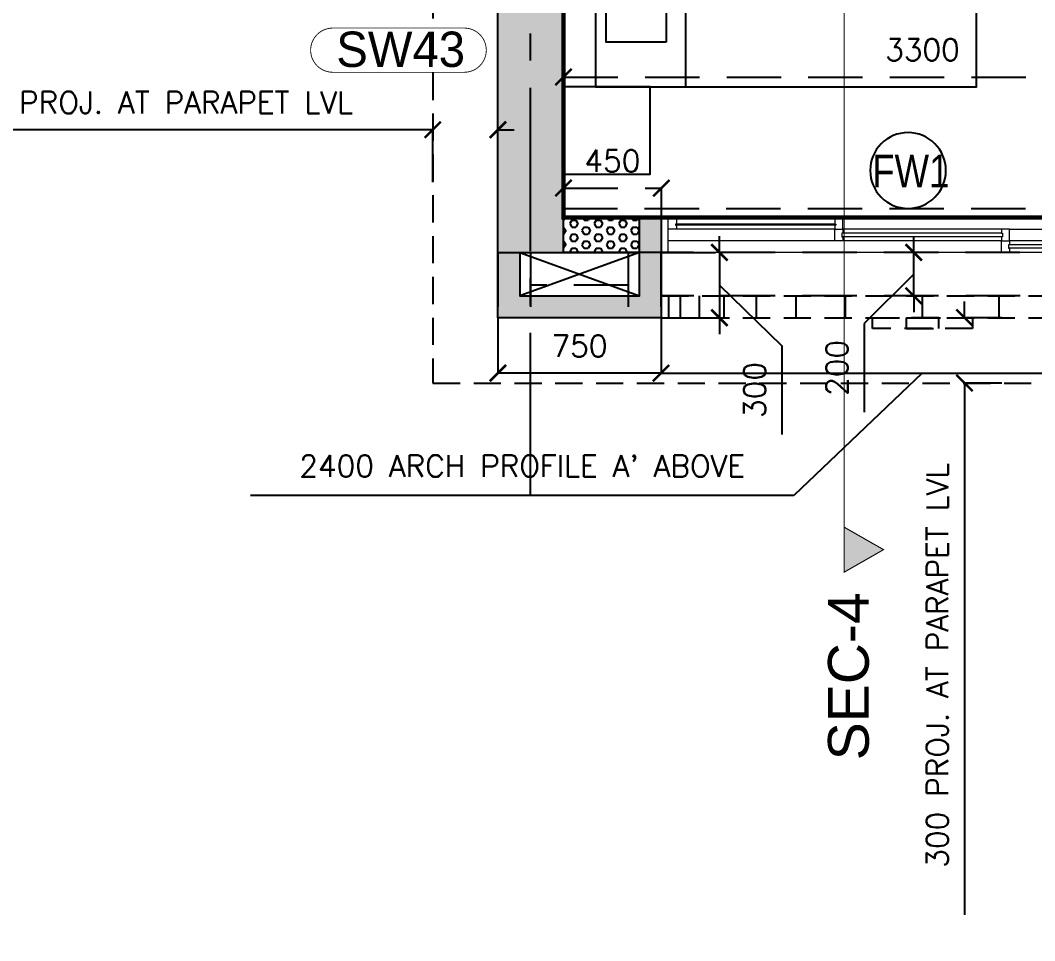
# Model space of a CAD drawing. Header units: millimetres. Extents: x 1135099 to 1230264, y -5736945 to -5695799.
# Drawn here: x 1220115 to 1224778, y -5722845 to -5718617 of the extents above; entities that cross this region are included whole.
import ezdxf
from ezdxf.enums import TextEntityAlignment as Align

# ---------------------------------------------------------------- set-up
doc = ezdxf.new("R2010")
doc.units = ezdxf.units.MM
doc.header["$LTSCALE"] = 1000
doc.header["$MEASUREMENT"] = 0
for name, pattern in [('$0$AUDIT_D_120904163729-0', [0]), ('$0$HIDDEN', [0.375, 0.25, -0.125]), ('$2$AUDIT_D_120904163729-0', [0]), ('$5$HIDDEN', [0.375, 0.25, -0.125]), ('AUDIT_D_120904163729-0', [0]), ('T8(T9 IS SIMILAR) - 1st FLOOR ELEVATION$0$AUDIT_D_120904163729-0', [0]), ('T8(T9 IS SIMILAR) - 1st FLOOR ELEVATION$0$HIDDEN', [0.375, 0.25, -0.125]), ('T8(T9 IS SIMILAR) - DIMENSION & TEXTING$0$HIDDEN', [0.375, 0.25, -0.125]), ('T8(T9 IS SIMILAR) - TYPICAL FLOOR ELEVATION$1$AUDIT_D_120904163729-0', [0]), ('T8(T9 IS SIMILAR) - TYPICAL FLOOR ELEVATION$1$HIDDEN', [0.375, 0.25, -0.125]), ('T8(T9 IS SIMILAR)$0$$0$HIDDEN', [0.375, 0.25, -0.125]), ('T8_PROFILE SECTIONS$0$HIDDEN', [0.375, 0.25, -0.125]), ('T8_PROFILE SECTIONS$0$PHANTOM2', [1.25, 0.625, -0.125, 0.125, -0.125, 0.125, -0.125]), ('T8_REFUGE COLUMNS$0$CENTER2', [1.125, 0.75, -0.125, 0.125, -0.125])]:
    doc.linetypes.add(name, pattern=pattern)
doc.layers.get('0').update_dxf_attribs({"linetype": 'AUDIT_D_120904163729-0'})
for name, color, linetype in [('$0$A-DIM', 1, '$0$AUDIT_D_120904163729-0'), ('$1$A-DIM', 1, '$2$AUDIT_D_120904163729-0'), ('3BHK-A$0$a-furniture', 8, 'Continuous'), ('3BHK-A$0$LEDGE WALL', 5, 'Continuous'), ('T8(T9 IS SIMILAR) - 1st FLOOR ELEVATION$0$A-WALL-FEATURES', 110, 'T8(T9 IS SIMILAR) - 1st FLOOR ELEVATION$0$AUDIT_D_120904163729-0'), ('T8(T9 IS SIMILAR) - DIMENSION & TEXTING$0$A-DIMENSIONS', 2, 'T8(T9 IS SIMILAR) - DIMENSION & TEXTING$0$HIDDEN'), ('T8(T9 IS SIMILAR) - DIMENSION & TEXTING$1$a-window-no', 125, 'Continuous'), ('T8(T9 IS SIMILAR) - TYPICAL FLOOR ELEVATION$1$A-DIM', 1, 'T8(T9 IS SIMILAR) - TYPICAL FLOOR ELEVATION$1$AUDIT_D_120904163729-0'), ('T8(T9 IS SIMILAR) - TYPICAL FLOOR ELEVATION$1$A-WALL HATCH', 252, 'T8(T9 IS SIMILAR) - TYPICAL FLOOR ELEVATION$1$AUDIT_D_120904163729-0'), ('T8(T9 IS SIMILAR) - TYPICAL FLOOR ELEVATION$1$A-WALL-FEATURES', 6, 'T8(T9 IS SIMILAR) - TYPICAL FLOOR ELEVATION$1$AUDIT_D_120904163729-0'), ('T8(T9 IS SIMILAR)$0$S-BEAM', 20, 'T8(T9 IS SIMILAR)$0$$0$HIDDEN'), ('T8_PROFILE SECTIONS$0$A-PROFILE SECTIONS', 81, 'T8_PROFILE SECTIONS$0$PHANTOM2'), ('T8_REFUGE COLUMNS$0$A-CENTERLINE', 193, 'T8_REFUGE COLUMNS$0$CENTER2'), ('T8_REFUGE COLUMNS$1$A-RCC COLS', 3, 'Continuous'), ('T8_TYPICAL COLUMNS$0$A-RCC COLS', 3, 'Continuous')]:
    doc.layers.add(name, color=color, linetype=linetype)
for name, color, linetype, lineweight in [('3BHK-A$0$A-WALL- 160', 6, 'Continuous', 30), ('3BHK-A$0$Window', 4, 'Continuous', 20), ('T8(T9 IS SIMILAR)$0$D&W', 8, 'Continuous', 25), ('T8_REFUGE COLUMNS$0$A-COLUMN NO size reduce', 81, 'Continuous', 25)]:
    doc.layers.add(name, color=color, linetype=linetype, lineweight=lineweight)
doc.layers.add('A-RERA CARPET AREA', color=30, linetype='Continuous', plot=False)
doc.layers.add('T8_REFUGE COLUMNS$1$COL-HATCH', color=7, linetype='Continuous', lineweight=25, true_color=0xa3a3a3)
doc.styles.add('$4$Romans 1', font='romans.shx', dxfattribs={"height": 100})
doc.styles.add('$6$Romans 1', font='romans.shx', dxfattribs={"height": 100})
doc.styles.add('T8(T9 IS SIMILAR) - DIMENSION & TEXTING$0$Romans 1', font='romans.shx', dxfattribs={"height": 100})
doc.styles.add('T8(T9 IS SIMILAR) - DIMENSION & TEXTING$1$LODHA STANDERD', font='sanss___.ttf')
doc.styles.add('T8(T9 IS SIMILAR) - TYPICAL FLOOR ELEVATION$1$Romans 1', font='romans.shx', dxfattribs={"height": 100})
doc.styles.add('T8_PROFILE SECTIONS$0$arial', font='sanss___.ttf')
doc.styles.add('T8_REFUGE COLUMNS$0$STANDARD', font='GOTHIC.TTF')
doc.dimstyles.new('$1$ALPINE S', dxfattribs={"dimscale": 0, "dimtxt": 100, "dimasz": 75, "dimexe": 0, "dimexo": 0, "dimgap": 75, "dimtad": 1, "dimdec": 0, "dimzin": 0, "dimdsep": 46, "dimtxsty": '$4$Romans 1', "dimblk": '$4$_ArchTick', "dimcen": 0.09, "dimclrd": 256, "dimclre": 256, "dimclrt": 7, "dimadec": 0, "dimazin": 0, "dimtfac": 1, "dimtdec": 0, "dimtofl": 0, "dimtmove": 1, "dimatfit": 0, "dimldrblk": '$1$_Open90', "dimfxl": 1, "dimtolj": 1, "dimtzin": 0, "dimarcsym": 0})
doc.dimstyles.new('$2$ALPINE S', dxfattribs={"dimscale": 0, "dimtxt": 100, "dimasz": 75, "dimexe": 0, "dimexo": 0, "dimgap": 75, "dimtad": 1, "dimdec": 0, "dimzin": 0, "dimdsep": 46, "dimtxsty": '$6$Romans 1', "dimblk": '$6$_ArchTick', "dimcen": 0.09, "dimclrd": 256, "dimclre": 256, "dimclrt": 7, "dimadec": 0, "dimazin": 0, "dimtfac": 1, "dimtdec": 0, "dimtofl": 0, "dimtmove": 1, "dimatfit": 0, "dimldrblk": '$2$_Open90', "dimfxl": 1, "dimtolj": 1, "dimtzin": 0, "dimarcsym": 0})
doc.dimstyles.new('T8(T9 IS SIMILAR) - DIMENSION & TEXTING$0$ALPINE S', dxfattribs={"dimscale": 0, "dimtxt": 100, "dimasz": 75, "dimexe": 0, "dimexo": 0, "dimgap": 75, "dimtad": 1, "dimdec": 0, "dimzin": 0, "dimdsep": 46, "dimtxsty": 'T8(T9 IS SIMILAR) - DIMENSION & TEXTING$0$Romans 1', "dimblk": 'T8(T9 IS SIMILAR) - DIMENSION & TEXTING$0$_ArchTick', "dimcen": 0.09, "dimclrd": 256, "dimclre": 256, "dimclrt": 7, "dimadec": 0, "dimazin": 0, "dimtfac": 1, "dimtdec": 0, "dimtofl": 0, "dimtmove": 1, "dimatfit": 0, "dimldrblk": 'T8(T9 IS SIMILAR) - DIMENSION & TEXTING$0$_Open90', "dimfxl": 1, "dimtolj": 1, "dimtzin": 0, "dimarcsym": 0})
doc.dimstyles.new('T8(T9 IS SIMILAR) - TYPICAL FLOOR ELEVATION$1$ALPINE S', dxfattribs={"dimscale": 0, "dimtxt": 100, "dimasz": 75, "dimexe": 0, "dimexo": 0, "dimgap": 75, "dimtad": 1, "dimdec": 0, "dimzin": 0, "dimdsep": 46, "dimtxsty": 'T8(T9 IS SIMILAR) - TYPICAL FLOOR ELEVATION$1$Romans 1', "dimblk": 'T8(T9 IS SIMILAR) - TYPICAL FLOOR ELEVATION$1$_ArchTick', "dimcen": 0.09, "dimclrd": 256, "dimclre": 256, "dimclrt": 7, "dimadec": 0, "dimazin": 0, "dimtfac": 1, "dimtdec": 0, "dimtofl": 0, "dimtmove": 1, "dimatfit": 0, "dimldrblk": 'T8(T9 IS SIMILAR) - TYPICAL FLOOR ELEVATION$1$_Open90', "dimfxl": 1, "dimtolj": 1, "dimtzin": 0, "dimarcsym": 0})

# ---------------------------------------------------------------- blocks, each defined once
blk = doc.blocks.new('T8(T9 IS SIMILAR) - DIMENSION & TEXTING$1$WINDOW TAG')
at = {"layer": 'T8(T9 IS SIMILAR) - DIMENSION & TEXTING$1$a-window-no'}
blk.add_circle((0, 0), 174.1, dxfattribs=at)
at = {"layer": 'T8(T9 IS SIMILAR) - DIMENSION & TEXTING$1$a-window-no', "style": 'T8(T9 IS SIMILAR) - DIMENSION & TEXTING$1$LODHA STANDERD'}
blk.add_attdef('WINDOW', text='', height=150, dxfattribs=at).set_placement((11.3, 2.8), align=Align.MIDDLE_CENTER)
blk = doc.blocks.new('T8(T9 IS SIMILAR) - DIMENSION & TEXTING$0$_ArchTick')
at = {"color": 0, "linetype": 'ByBlock', "const_width": 0.15}
blk.add_lwpolyline([(-0.5, -0.5), (0.5, 0.5)], dxfattribs=at)
blk = doc.blocks.new('*D455')
at = {"layer": 'T8(T9 IS SIMILAR) - DIMENSION & TEXTING$0$A-DIMENSIONS', "linetype": 'T8(T9 IS SIMILAR) - DIMENSION & TEXTING$0$HIDDEN', "lineweight": -2, "transparency": 16777216}
for p, q in [((1222611.8, -5719227.5), (1222611.8, -5718877.9)), ((1225911.9, -5719227.5), (1225911.9, -5718877.9))]:
    blk.add_line(p, q, dxfattribs=at)
at = {"layer": 'T8(T9 IS SIMILAR) - DIMENSION & TEXTING$0$A-DIMENSIONS', "lineweight": -2, "transparency": 16777216}
blk.add_line((1222611.8, -5718877.9), (1225911.9, -5718877.9), dxfattribs=at)
at = {"layer": 'T8(T9 IS SIMILAR) - DIMENSION & TEXTING$0$A-DIMENSIONS', "linetype": 'ByBlock', "lineweight": -2, "transparency": 16777216, "xscale": 75, "yscale": 75, "zscale": 75, "rotation": 180}
blk.add_blockref('T8(T9 IS SIMILAR) - DIMENSION & TEXTING$0$_ArchTick', (1222611.8, -5718877.9), dxfattribs=at)
at = {"layer": 'T8(T9 IS SIMILAR) - DIMENSION & TEXTING$0$A-DIMENSIONS', "linetype": 'ByBlock', "lineweight": -2, "transparency": 16777216, "xscale": 75, "yscale": 75, "zscale": 75}
blk.add_blockref('T8(T9 IS SIMILAR) - DIMENSION & TEXTING$0$_ArchTick', (1225911.9, -5718877.9), dxfattribs=at)
at = {"layer": 'T8(T9 IS SIMILAR) - DIMENSION & TEXTING$0$A-DIMENSIONS', "color": 7, "linetype": 'ByBlock', "transparency": 16777216, "insert": (1224261.8, -5718752.9), "char_height": 100, "attachment_point": 5, "style": 'T8(T9 IS SIMILAR) - DIMENSION & TEXTING$0$Romans 1'}
blk.add_mtext('\\A1;3300', dxfattribs=at)
blk = doc.blocks.new('T8(T9 IS SIMILAR) - DIMENSION & TEXTING$0$_Open90')
at = {"color": 0, "linetype": 'ByBlock', "lineweight": -2}
for p, q in [((0, 0), (-1, 0)), ((-0.5, 0.5), (0, 0)), ((0, 0), (-0.5, -0.5))]:
    blk.add_line(p, q, dxfattribs=at)
blk = doc.blocks.new('*D459')
at = {"layer": 'T8(T9 IS SIMILAR) - DIMENSION & TEXTING$0$A-DIMENSIONS', "linetype": 'T8(T9 IS SIMILAR) - DIMENSION & TEXTING$0$HIDDEN', "lineweight": -2, "transparency": 16777216}
for p, q in [((1222611.8, -5719523.5), (1222611.8, -5719388)), ((1223061.8, -5719523.5), (1223061.8, -5719388))]:
    blk.add_line(p, q, dxfattribs=at)
at = {"layer": 'T8(T9 IS SIMILAR) - DIMENSION & TEXTING$0$A-DIMENSIONS', "lineweight": -2, "transparency": 16777216}
blk.add_line((1222611.8, -5719388), (1223061.8, -5719388), dxfattribs=at)
at = {"layer": 'T8(T9 IS SIMILAR) - DIMENSION & TEXTING$0$A-DIMENSIONS', "linetype": 'ByBlock', "lineweight": -2, "transparency": 16777216, "xscale": 75, "yscale": 75, "zscale": 75, "rotation": 180}
blk.add_blockref('T8(T9 IS SIMILAR) - DIMENSION & TEXTING$0$_ArchTick', (1222611.8, -5719388), dxfattribs=at)
at = {"layer": 'T8(T9 IS SIMILAR) - DIMENSION & TEXTING$0$A-DIMENSIONS', "linetype": 'ByBlock', "lineweight": -2, "transparency": 16777216, "xscale": 75, "yscale": 75, "zscale": 75}
blk.add_blockref('T8(T9 IS SIMILAR) - DIMENSION & TEXTING$0$_ArchTick', (1223061.8, -5719388), dxfattribs=at)
at = {"layer": 'T8(T9 IS SIMILAR) - DIMENSION & TEXTING$0$A-DIMENSIONS', "color": 7, "linetype": 'ByBlock', "transparency": 16777216, "insert": (1222836.8, -5719263), "char_height": 100, "attachment_point": 5, "style": 'T8(T9 IS SIMILAR) - DIMENSION & TEXTING$0$Romans 1'}
blk.add_mtext('\\A1;450', dxfattribs=at)
blk = doc.blocks.new('T8(T9 IS SIMILAR) - 1st FLOOR ELEVATION')
at = {"layer": 'T8(T9 IS SIMILAR) - 1st FLOOR ELEVATION$0$A-WALL-FEATURES', "color": 4, "linetype": 'T8(T9 IS SIMILAR) - 1st FLOOR ELEVATION$0$HIDDEN', "ltscale": 0.5}
for p, q in [((1223061.8, -5719883.5, 0), (1225461.8, -5719883.5, 0)), ((1223061.8, -5719983.5, 0), (1223061.8, -5719883.5, 0)), ((1223096.7, -5719983.5, 0), (1223096.7, -5719883.5, 0)), ((1223149.1, -5719983.5, 0), (1223149.1, -5719883.5, 0)), ((1223236.4, -5719983.5, 0), (1223236.4, -5719883.5, 0)), ((1223349.9, -5719983.5, 0), (1223349.9, -5719883.5, 0)), ((1223498.3, -5719983.5, 0), (1223498.3, -5719883.5, 0)), ((1223681.7, -5719983.5, 0), (1223681.7, -5719883.5, 0)), ((1223908.7, -5719983.5, 0), (1223908.7, -5719883.5, 0)), ((1224261.8, -5719983.5, 0), (1224261.8, -5719883.5, 0)), ((1224614.9, -5719983.5, 0), (1224614.9, -5719883.5, 0)), ((1223061.8, -5719983.5, 0), (1225461.8, -5719983.5, 0))]:
    blk.add_line(p, q, dxfattribs=at)
at = {"layer": 'T8(T9 IS SIMILAR) - 1st FLOOR ELEVATION$0$A-WALL-FEATURES', "color": 4, "linetype": 'T8(T9 IS SIMILAR) - 1st FLOOR ELEVATION$0$HIDDEN', "ltscale": 0.5, "elevation": 0}
blk.add_lwpolyline([(1222011.8, -5717733.5), (1222011.8, -5720283.5), (1226511.8, -5720283.5), (1226511.8, -5719683.5)], dxfattribs=at)
for points in [[(1224031.8, -5719983.5), (1224491.8, -5719983.5), (1224491.8, -5720033.5), (1224031.8, -5720033.5)], [(1224186.8, -5720033.5), (1224336.8, -5720033.5), (1224336.8, -5719983.5), (1224186.8, -5719983.5)]]:
    blk.add_lwpolyline(points, close=True, dxfattribs=at)
blk = doc.blocks.new('T8_REFUGE COLUMNS')
at = {"layer": 'T8_REFUGE COLUMNS$1$COL-HATCH', "linetype": 'ByBlock'}
h = blk.add_hatch(color=256, dxfattribs=at)
h.dxf.hatch_style = 1
h.paths.add_polyline_path([(1222612.1, -5719684.9), (1222312.1, -5719684.9), (1222312.1, -5715449.9), (1222612.1, -5715449.9)])
at = {"layer": 'T8_REFUGE COLUMNS$0$A-CENTERLINE'}
blk.add_line((1222462.1, -5720802.9), (1222462.1, -5702690.8), dxfattribs=at)
at = {"layer": 'T8_REFUGE COLUMNS$0$A-COLUMN NO size reduce', "linetype": 'ByBlock', "const_width": 3.9}
blk.add_lwpolyline([(1221552.7, -5718856.4, -1), (1221552.7, -5718653.2), (1222156.8, -5718653.2, -1), (1222156.8, -5718856.4)], format="xyb", close=True, dxfattribs=at)
at = {"layer": 'T8_REFUGE COLUMNS$1$A-RCC COLS', "linetype": 'ByBlock'}
blk.add_lwpolyline([(1222612.1, -5719684.9), (1222312.1, -5719684.9), (1222312.1, -5715449.9), (1222612.1, -5715449.9)], close=True, dxfattribs=at)
at = {"layer": 'T8_REFUGE COLUMNS$0$A-COLUMN NO size reduce', "linetype": 'ByBlock', "insert": (1221569, -5718669.5), "char_height": 162.5, "attachment_point": 1, "style": 'T8_REFUGE COLUMNS$0$STANDARD'}
blk.add_mtext_dynamic_manual_height_columns('SW43', width=444.685, gutter_width=500, heights=[0], dxfattribs=at)
blk = doc.blocks.new('T8_TYPICAL COLUMNS')
at = {"layer": 'T8_TYPICAL COLUMNS$0$A-RCC COLS', "linetype": 'ByBlock'}
blk.add_blockref('T8_REFUGE COLUMNS', (0, 0), dxfattribs=at)
blk = doc.blocks.new('3BHK-A$0$2400')
at = {"layer": '3BHK-A$0$Window', "color": 1, "lineweight": 13}
for p, q in [((1151176.5, -5692111.9), (1148842.5, -5692111.9)), ((1149607.5, -5692111.9), (1148880, -5692111.9)), ((1149607.5, -5692165.3), (1148880, -5692165.3)), ((1150373.7, -5692165.3), (1149645, -5692165.3)), ((1150411.2, -5692165.3), (1151176.5, -5692165.3)), ((1149607.5, -5692218.6), (1148842.5, -5692218.6)), ((1150373.7, -5692218.6), (1149645, -5692218.6)), ((1151139, -5692218.6), (1150411.2, -5692218.6)), ((1150373.7, -5692271.9), (1148842.5, -5692271.9)), ((1151139, -5692271.9), (1150411.2, -5692271.9))]:
    blk.add_line(p, q, dxfattribs=at)
at = {"layer": '3BHK-A$0$Window', "color": 5, "lineweight": 13}
for p, q in [((1149607.5, -5692142.2), (1148880, -5692142.2)), ((1149607.5, -5692146.7), (1148880, -5692146.7)), ((1150373.7, -5692183.8), (1149645, -5692183.8)), ((1150373.7, -5692200), (1149645, -5692200)), ((1151139, -5692237.2), (1150411.2, -5692237.2)), ((1151139, -5692253.3), (1150411.2, -5692253.3))]:
    blk.add_line(p, q, dxfattribs=at)
at = {"layer": '3BHK-A$0$Window', "color": 4, "lineweight": 13}
for points in [[(1148842.5, -5692111.9), (1148809.5, -5692111.9), (1148809.5, -5692271.9), (1148842.5, -5692271.9)], [(1148880, -5692146.7), (1148880, -5692165.3), (1148842.5, -5692165.3), (1148842.5, -5692111.9), (1148880, -5692111.9), (1148880, -5692142.2), (1148875.5, -5692142.2), (1148875.5, -5692146.7)], [(1149607.5, -5692146.7), (1149607.5, -5692165.3), (1149645, -5692165.3), (1149645, -5692111.9), (1149607.5, -5692111.9), (1149607.5, -5692142.2), (1149612, -5692142.2), (1149612, -5692146.7)], [(1151209.5, -5692111.9), (1151176.5, -5692111.9), (1151176.5, -5692271.9), (1151209.5, -5692271.9)], [(1149645, -5692200), (1149645, -5692218.6), (1149607.5, -5692218.6), (1149607.5, -5692165.3), (1149645, -5692165.3), (1149645, -5692183.8), (1149640.5, -5692183.8), (1149640.5, -5692200)], [(1150373.7, -5692200), (1150373.7, -5692218.6), (1150411.2, -5692218.6), (1150411.2, -5692165.3), (1150373.7, -5692165.3), (1150373.7, -5692183.8), (1150378.2, -5692183.8), (1150378.2, -5692200)], [(1150411.2, -5692253.3), (1150411.2, -5692271.9), (1150373.7, -5692271.9), (1150373.7, -5692218.6), (1150411.2, -5692218.6), (1150411.2, -5692237.2), (1150406.7, -5692237.2), (1150406.7, -5692253.3)], [(1151139, -5692253.3), (1151139, -5692271.9), (1151176.5, -5692271.9), (1151176.5, -5692218.6), (1151139, -5692218.6), (1151139, -5692237.2), (1151143.5, -5692237.2), (1151143.5, -5692253.3)]]:
    blk.add_lwpolyline(points, close=True, dxfattribs=at)
blk = doc.blocks.new('3BHK-A$0$A$C14560F67')
at = {"layer": '3BHK-A$0$a-furniture'}
blk.add_line((0.5652, -0.3989, 0), (0.5652, -1.831, 0), dxfattribs=at)
blk.add_line((0.5652, -0.3989, 0), (0.5652, -1.831, 0), dxfattribs=at)
at = {"layer": '3BHK-A$0$a-furniture', "extrusion": (-5.35108e-08, -9.26804e-08, 1)}
for points in [[(0.4, -0.3989), (0, -0.3989), (0, 0.0011), (0.4, 0.0011)], [(0.4, -0.3989), (0, -0.3989), (0, 0.0011), (0.4, 0.0011)], [(0.15, -0.3989), (0, -0.3989), (0, -2.1989), (0.15, -2.1989)], [(1.9, -2.1989), (0.15, -2.1989), (0.15, -0.3989), (1.9, -0.3989)], [(1.9, -2.1989), (0.15, -2.1989), (0.15, -0.3989), (1.9, -0.3989)], [(0.4738, -0.604), (0.1988, -0.604), (0.1988, -1.129), (0.4738, -1.129)], [(0.4738, -0.604), (0.1988, -0.604), (0.1988, -1.129), (0.4738, -1.129)], [(0.4738, -1.9938), (0.1988, -1.9938), (0.1988, -1.4688), (0.4738, -1.4688)], [(0.4738, -1.9938), (0.1988, -1.9938), (0.1988, -1.4688), (0.4738, -1.4688)], [(0.5652, -1.831), (0.9332, -2.1989), (0.9332, -1.831)], [(0.5652, -1.831), (0.9332, -2.1989), (0.9332, -1.831)]]:
    blk.add_lwpolyline(points, close=True, dxfattribs=at)
at = {"layer": '3BHK-A$0$a-furniture', "extrusion": (-5.35108e-08, 9.26804e-08, 1), "elevation": 0}
blk.add_lwpolyline([(0.4, -2.1989), (0, -2.1989), (0, -2.5989), (0.4, -2.5989)], close=True, dxfattribs=at)
blk = doc.blocks.new('3BHK-A')
at = {"layer": '3BHK-A$0$LEDGE WALL'}
h = blk.add_hatch(dxfattribs=at)
h.set_pattern_fill('HEX', color=8, scale=150, angle=180)
h.paths.add_polyline_path([(1189582.8, -5719684.7), (1189932.7, -5719684.7), (1189932.7, -5719524.7), (1189582.8, -5719524.7)])
at = {"layer": '3BHK-A$0$A-WALL- 160', "linetype": 'ByBlock'}
for p, q in [((1189582.8, -5719523.5, -0.5), (1189932.7, -5719523.5, 0)), ((1189582.8, -5719683.5, -0.5), (1189932.7, -5719683.5, 0))]:
    blk.add_line(p, q, dxfattribs=at)
at = {"layer": '3BHK-A$0$a-furniture', "color": 1, "linetype": 'Continuous', "extrusion": (0, 0, -1), "xscale": -1000, "yscale": 1000, "zscale": -1000, "rotation": 180.0014935398141}
blk.add_blockref('3BHK-A$0$A$C14560F67', (-1189933.6, -5719322.5, -0.7), dxfattribs=at)
at = {"layer": '3BHK-A$0$A-WALL- 160', "linetype": 'ByBlock', "xscale": -1}
blk.add_blockref('3BHK-A$0$2400', (2338292.2, -27411.6, 0), dxfattribs=at)
blk = doc.blocks.new('T8(T9 IS SIMILAR) - TYPICAL FLOOR ELEVATION$1$_ArchTick')
at = {"color": 0, "linetype": 'ByBlock', "const_width": 0.15}
blk.add_lwpolyline([(-0.5, -0.5), (0.5, 0.5)], dxfattribs=at)
blk = doc.blocks.new('*D786')
at = {"layer": 'T8(T9 IS SIMILAR) - TYPICAL FLOOR ELEVATION$1$A-DIM', "lineweight": -2, "transparency": 16777216}
for p, q in [((1224222.8, -5719683.5), (1224222.8, -5719608.5)), ((1224222.8, -5719883.5), (1224222.8, -5719683.5)), ((1224222.8, -5719783.5), (1223995, -5720010.5)), ((1224222.8, -5719883.5), (1224222.8, -5719958.5)), ((1223995, -5720010.5), (1223995, -5720417.6))]:
    blk.add_line(p, q, dxfattribs=at)
at = {"layer": 'T8(T9 IS SIMILAR) - TYPICAL FLOOR ELEVATION$1$A-DIM', "linetype": 'T8(T9 IS SIMILAR) - TYPICAL FLOOR ELEVATION$1$HIDDEN', "lineweight": -2, "transparency": 16777216}
for p, q in [((1224261.8, -5719683.5), (1224222.8, -5719683.5)), ((1224261.8, -5719883.5), (1224222.8, -5719883.5))]:
    blk.add_line(p, q, dxfattribs=at)
at = {"layer": 'T8(T9 IS SIMILAR) - TYPICAL FLOOR ELEVATION$1$A-DIM', "linetype": 'ByBlock', "lineweight": -2, "transparency": 16777216, "xscale": 75, "yscale": 75, "zscale": 75}
for p, rotation in [((1224222.8, -5719683.5), 270), ((1224222.8, -5719883.5), 90)]:
    blk.add_blockref('T8(T9 IS SIMILAR) - TYPICAL FLOOR ELEVATION$1$_ArchTick', p, dxfattribs=dict(at, rotation=rotation))
at = {"layer": 'T8(T9 IS SIMILAR) - TYPICAL FLOOR ELEVATION$1$A-DIM', "color": 7, "linetype": 'ByBlock', "transparency": 16777216, "insert": (1223870, -5720214.1), "char_height": 100, "attachment_point": 5, "rotation": 90, "style": 'T8(T9 IS SIMILAR) - TYPICAL FLOOR ELEVATION$1$Romans 1'}
blk.add_mtext('\\A1;200', dxfattribs=at)
blk = doc.blocks.new('T8(T9 IS SIMILAR) - TYPICAL FLOOR ELEVATION$1$_Open90')
at = {"color": 0, "linetype": 'ByBlock', "lineweight": -2}
for p, q in [((0, 0), (-1, 0)), ((-0.5, 0.5), (0, 0)), ((0, 0), (-0.5, -0.5))]:
    blk.add_line(p, q, dxfattribs=at)
blk = doc.blocks.new('*D787')
at = {"layer": 'T8(T9 IS SIMILAR) - TYPICAL FLOOR ELEVATION$1$A-DIM', "linetype": 'T8(T9 IS SIMILAR) - TYPICAL FLOOR ELEVATION$1$HIDDEN', "lineweight": -2, "transparency": 16777216}
for p, q in [((1222311.8, -5719983.5), (1222311.8, -5720238.2)), ((1223061.8, -5719983.5), (1223061.8, -5720238.2))]:
    blk.add_line(p, q, dxfattribs=at)
at = {"layer": 'T8(T9 IS SIMILAR) - TYPICAL FLOOR ELEVATION$1$A-DIM', "lineweight": -2, "transparency": 16777216}
blk.add_line((1223061.8, -5720238.2), (1222311.8, -5720238.2), dxfattribs=at)
at = {"layer": 'T8(T9 IS SIMILAR) - TYPICAL FLOOR ELEVATION$1$A-DIM', "linetype": 'ByBlock', "lineweight": -2, "transparency": 16777216, "xscale": 75, "yscale": 75, "zscale": 75, "rotation": 180}
blk.add_blockref('T8(T9 IS SIMILAR) - TYPICAL FLOOR ELEVATION$1$_ArchTick', (1222311.8, -5720238.2), dxfattribs=at)
at = {"layer": 'T8(T9 IS SIMILAR) - TYPICAL FLOOR ELEVATION$1$A-DIM', "linetype": 'ByBlock', "lineweight": -2, "transparency": 16777216, "xscale": 75, "yscale": 75, "zscale": 75}
blk.add_blockref('T8(T9 IS SIMILAR) - TYPICAL FLOOR ELEVATION$1$_ArchTick', (1223061.8, -5720238.2), dxfattribs=at)
at = {"layer": 'T8(T9 IS SIMILAR) - TYPICAL FLOOR ELEVATION$1$A-DIM', "color": 7, "linetype": 'ByBlock', "transparency": 16777216, "insert": (1222686.8, -5720113.2), "char_height": 100, "attachment_point": 5, "style": 'T8(T9 IS SIMILAR) - TYPICAL FLOOR ELEVATION$1$Romans 1'}
blk.add_mtext('\\A1;750', dxfattribs=at)
blk = doc.blocks.new('*D788')
at = {"layer": 'T8(T9 IS SIMILAR) - TYPICAL FLOOR ELEVATION$1$A-DIM', "lineweight": -2, "transparency": 16777216}
for p, q in [((1223329.5, -5719683.5), (1223329.5, -5719608.5)), ((1223329.5, -5719683.5), (1223329.5, -5719983.5)), ((1223329.5, -5719833.5), (1223617, -5720112.1)), ((1223329.5, -5719983.5), (1223329.5, -5720058.5)), ((1223617, -5720112.1), (1223617, -5720519.3))]:
    blk.add_line(p, q, dxfattribs=at)
at = {"layer": 'T8(T9 IS SIMILAR) - TYPICAL FLOOR ELEVATION$1$A-DIM', "linetype": 'T8(T9 IS SIMILAR) - TYPICAL FLOOR ELEVATION$1$HIDDEN', "lineweight": -2, "transparency": 16777216}
for p, q in [((1223061.8, -5719683.5), (1223329.5, -5719683.5)), ((1223061.8, -5719983.5), (1223329.5, -5719983.5))]:
    blk.add_line(p, q, dxfattribs=at)
at = {"layer": 'T8(T9 IS SIMILAR) - TYPICAL FLOOR ELEVATION$1$A-DIM', "linetype": 'ByBlock', "lineweight": -2, "transparency": 16777216, "xscale": 75, "yscale": 75, "zscale": 75}
for p, rotation in [((1223329.5, -5719683.5), 270), ((1223329.5, -5719983.5), 90)]:
    blk.add_blockref('T8(T9 IS SIMILAR) - TYPICAL FLOOR ELEVATION$1$_ArchTick', p, dxfattribs=dict(at, rotation=rotation))
at = {"layer": 'T8(T9 IS SIMILAR) - TYPICAL FLOOR ELEVATION$1$A-DIM', "color": 7, "linetype": 'ByBlock', "transparency": 16777216, "insert": (1223492, -5720315.7), "char_height": 100, "attachment_point": 5, "rotation": 90, "style": 'T8(T9 IS SIMILAR) - TYPICAL FLOOR ELEVATION$1$Romans 1'}
blk.add_mtext('\\A1;300', dxfattribs=at)
blk = doc.blocks.new('T8_PROFILE SECTIONS$0$MH')
at = {"layer": 'T8_PROFILE SECTIONS$0$A-PROFILE SECTIONS', "linetype": 'T8_PROFILE SECTIONS$0$HIDDEN', "ltscale": 2}
h = blk.add_hatch(color=256, dxfattribs=at)
h.dxf.hatch_style = 1
h.paths.add_polyline_path([(1140339.1, -5697424.8), (1140519.9, -5697528.1), (1140339.1, -5697631.3)])
at = {"layer": 'T8_PROFILE SECTIONS$0$A-PROFILE SECTIONS', "linetype": 'T8_PROFILE SECTIONS$0$HIDDEN', "ltscale": 2, "const_width": 5}
blk.add_lwpolyline([(1140339.1, -5697424.8), (1140339.1, -5697424.8), (1140519.9, -5697528.1), (1140339.1, -5697631.3)], close=True, dxfattribs=at)
blk.add_lwpolyline([(1140339.1, -5697424.8), (1140339.1, -5700565.7)], dxfattribs=at)
blk = doc.blocks.new('PROFILE SECTION LINE T9')
at = {"layer": 'T8_PROFILE SECTIONS$0$A-PROFILE SECTIONS', "linetype": 'ByBlock', "xscale": -1, "rotation": 180}
blk.add_blockref('T8_PROFILE SECTIONS$0$MH', (-1102153.9, -5706961.2, 0), dxfattribs=at)
at = {"layer": 'T8_PROFILE SECTIONS$0$A-PROFILE SECTIONS', "linetype": 'ByBlock', "insert": (38110.7, -9629.2, 0), "char_height": 187.5, "attachment_point": 3, "rotation": 90, "style": 'T8_PROFILE SECTIONS$0$arial'}
blk.add_mtext_dynamic_manual_height_columns('SEC-4', width=301.334, gutter_width=500, heights=[0], dxfattribs=at)
blk = doc.blocks.new('$6$_ArchTick')
at = {"color": 0, "linetype": 'ByBlock', "const_width": 0.15}
blk.add_lwpolyline([(-0.5, -0.5), (0.5, 0.5)], dxfattribs=at)
blk = doc.blocks.new('*D126')
at = {"layer": '$1$A-DIM', "lineweight": -2, "transparency": 16777216}
for p, q in [((39624.7, -1183.7), (39624.7, -1108.7)), ((39624.7, -1483.7), (39624.7, -3926.5))]:
    blk.add_line(p, q, dxfattribs=at)
at = {"layer": '$1$A-DIM', "linetype": '$5$HIDDEN', "lineweight": -2, "transparency": 16777216}
for p, q in [((39795.9, -1183.7), (39624.7, -1183.7)), ((39795.9, -1483.7), (39624.7, -1483.7))]:
    blk.add_line(p, q, dxfattribs=at)
at = {"layer": '$1$A-DIM', "linetype": 'ByBlock', "lineweight": -2, "transparency": 16777216, "xscale": 75, "yscale": 75, "zscale": 75}
for p, rotation in [((39624.7, -1183.7), 270), ((39624.7, -1483.7), 90)]:
    blk.add_blockref('$6$_ArchTick', p, dxfattribs=dict(at, rotation=rotation))
at = {"layer": '$1$A-DIM', "color": 7, "linetype": 'ByBlock', "transparency": 16777216, "insert": (39499.7, -2780.1), "char_height": 100, "attachment_point": 5, "rotation": 90, "style": '$6$Romans 1'}
blk.add_mtext('\\A1;300 PROJ. AT PARAPET LVL', dxfattribs=at)
blk = doc.blocks.new('$2$_Open90')
at = {"color": 0, "linetype": 'ByBlock', "lineweight": -2}
for p, q in [((0, 0), (-1, 0)), ((-0.5, 0.5), (0, 0)), ((0, 0), (-0.5, -0.5))]:
    blk.add_line(p, q, dxfattribs=at)
blk = doc.blocks.new('*D127')
at = {"layer": '$1$A-DIM', "lineweight": -2, "transparency": 16777216}
for p, q in [((37180, -320.2), (34737.1, -320.2)), ((37480, -320.2), (37555, -320.2))]:
    blk.add_line(p, q, dxfattribs=at)
at = {"layer": '$1$A-DIM', "linetype": '$5$HIDDEN', "lineweight": -2, "transparency": 16777216}
for p, q in [((37180, -561.5), (37180, -320.2)), ((37480, -561.5), (37480, -320.2))]:
    blk.add_line(p, q, dxfattribs=at)
at = {"layer": '$1$A-DIM', "linetype": 'ByBlock', "lineweight": -2, "transparency": 16777216, "xscale": 75, "yscale": 75, "zscale": 75}
blk.add_blockref('$6$_ArchTick', (37180, -320.2), dxfattribs=at)
at = {"layer": '$1$A-DIM', "linetype": 'ByBlock', "lineweight": -2, "transparency": 16777216, "xscale": 75, "yscale": 75, "zscale": 75, "rotation": 180}
blk.add_blockref('$6$_ArchTick', (37480, -320.2), dxfattribs=at)
at = {"layer": '$1$A-DIM', "color": 7, "linetype": 'ByBlock', "transparency": 16777216, "insert": (35883.5, -195.2), "char_height": 100, "attachment_point": 5, "style": '$6$Romans 1'}
blk.add_mtext('\\A1;300 PROJ. AT PARAPET LVL', dxfattribs=at)
blk = doc.blocks.new('$4$_ArchTick')
at = {"color": 0, "linetype": 'ByBlock', "const_width": 0.15}
blk.add_lwpolyline([(-0.5, -0.5), (0.5, 0.5)], dxfattribs=at)
blk = doc.blocks.new('*D129')
at = {"layer": '$0$A-DIM', "linetype": '$0$HIDDEN', "lineweight": -2, "transparency": 16777216}
for p, q in [((38229.7, -1183.7), (38229.7, -1438.3)), ((40629.7, -1183.7), (40629.7, -1438.3))]:
    blk.add_line(p, q, dxfattribs=at)
at = {"layer": '$0$A-DIM', "lineweight": -2, "transparency": 16777216}
for p, q in [((38229.7, -1438.3), (40629.7, -1438.3)), ((39429.7, -1438.3), (38840.1, -1999.8)), ((38840.1, -1999.8), (36342.5, -1999.8))]:
    blk.add_line(p, q, dxfattribs=at)
at = {"layer": '$0$A-DIM', "linetype": 'ByBlock', "lineweight": -2, "transparency": 16777216, "xscale": 75, "yscale": 75, "zscale": 75, "rotation": 180}
blk.add_blockref('$4$_ArchTick', (38229.7, -1438.3), dxfattribs=at)
at = {"layer": '$0$A-DIM', "linetype": 'ByBlock', "lineweight": -2, "transparency": 16777216, "xscale": 75, "yscale": 75, "zscale": 75}
blk.add_blockref('$4$_ArchTick', (40629.7, -1438.3), dxfattribs=at)
at = {"layer": '$0$A-DIM', "color": 7, "linetype": 'ByBlock', "transparency": 16777216, "insert": (37591.3, -1865.2), "char_height": 100, "attachment_point": 5, "style": '$4$Romans 1'}
blk.add_mtext("\\A1;2400 ARCH PROFILE A' ABOVE", dxfattribs=at)
blk = doc.blocks.new('$1$_Open90')
at = {"color": 0, "linetype": 'ByBlock', "lineweight": -2}
for p, q in [((0, 0), (-1, 0)), ((-0.5, 0.5), (0, 0)), ((0, 0), (-0.5, -0.5))]:
    blk.add_line(p, q, dxfattribs=at)
blk = doc.blocks.new('T8(T9 IS SIMILAR) - DIMENSION & TEXTING')
at = {"layer": 'T8(T9 IS SIMILAR) - DIMENSION & TEXTING$1$a-window-no'}
ref = blk.add_blockref('T8(T9 IS SIMILAR) - DIMENSION & TEXTING$1$WINDOW TAG', (1224195.5, -5719307.4, 0.5), dxfattribs=dict(at, xscale=-1, rotation=180))
ref.add_attrib('WINDOW', 'FW1', dxfattribs={"height": 150, "style": 'T8(T9 IS SIMILAR) - DIMENSION & TEXTING$1$LODHA STANDERD', "width": 0.8}).set_placement((1224208.2, -5719310.2, 0.5), align=Align.MIDDLE_CENTER)
at = {"layer": 'T8(T9 IS SIMILAR) - DIMENSION & TEXTING$0$A-DIMENSIONS', "linetype": 'ByBlock'}
for base, p1, p2, picture, middle in [((1225911.9, -5718877.9, 0.5), (1222611.8, -5719227.5, 0.6), (1225911.9, -5719227.5, 0.5), '*D455', (1224261.8, -5718752.9, 0.5)), ((1223061.8, -5719388, 0.5), (1222611.8, -5719523.5, 0.6), (1223061.8, -5719523.5, 0.5), '*D459', (1222836.8, -5719263, 0.5))]:
    dim = blk.add_linear_dim(base=base, p1=p1, p2=p2, dimstyle='T8(T9 IS SIMILAR) - DIMENSION & TEXTING$0$ALPINE S', override={"dimscale": 1, "dimfxl": 5, "dimarcsym": 1}, dxfattribs=at)
    dim.commit()
    dim.dimension.update_dxf_attribs({"geometry": picture, "text_midpoint": middle})
blk = doc.blocks.new('T8(T9 IS SIMILAR) - TYPICAL FLOOR ELEVATION')
at = {"layer": 'T8(T9 IS SIMILAR) - TYPICAL FLOOR ELEVATION$1$A-WALL HATCH', "linetype": 'ByBlock'}
h = blk.add_hatch(dxfattribs=at)
h.set_pattern_fill('ZIGZAG', color=256, scale=250)
h.set_pattern_definition([(0, (0, 0), (31.25, 31.25), [31.25, -31.25]), (90, (31.25, 0), (-31.25, 31.25), [31.25, -31.25])])
h.paths.add_polyline_path([(1186332.7, -5719983.5), (1186332.7, -5719683.5), (1186432.7, -5719683.5), (1186432.7, -5719883.5), (1186982.7, -5719883.5), (1186982.7, -5719523.5), (1187082.7, -5719523.5), (1187082.7, -5719983.5)])
h.paths.add_polyline_path([(1190232.7, -5719983.5), (1190232.7, -5719683.5), (1190132.7, -5719683.5), (1190132.7, -5719883.5), (1189582.7, -5719883.5), (1189582.7, -5719523.5), (1189482.7, -5719523.5), (1189482.7, -5719983.5)])
h.paths.add_polyline_path([(1190857.7, -5717933.5), (1190857.7, -5717733.5), (1190757.7, -5717733.5), (1190757.7, -5717933.5)])
h.paths.add_polyline_path([(1193357.7, -5717733.5), (1193357.7, -5717933.5), (1193257.7, -5717933.5), (1193257.7, -5717733.5)])
h.paths.add_polyline_path([(1196632.8, -5709938.8), (1196632.8, -5709738.8), (1196532.8, -5709738.8), (1196532.8, -5709938.8)])
h.paths.add_polyline_path([(1194132, -5709738.8), (1194132, -5709938.8), (1194032, -5709938.8), (1194032, -5709738.8)])
h.paths.add_polyline_path([(1195742.7, -5701889.7), (1196212.8, -5701889.7), (1196212.8, -5702349.7), (1196112.8, -5702349.7), (1196112.8, -5701989.7), (1195742.7, -5701989.7)])
h.paths.add_polyline_path([(1198312.8, -5702349.7), (1198312.8, -5701889.7), (1199132.6, -5701889.7), (1199132.6, -5701989.7), (1198412.8, -5701989.7), (1198412.8, -5702349.7)])
h.paths.add_polyline_path([(1199662.5, -5701090.3), (1199662.5, -5700890.3), (1199762.5, -5700890.3), (1199762.5, -5701090.3)])
h.paths.add_polyline_path([(1201862.6, -5700890.3), (1201862.6, -5701090.3), (1201962.6, -5701090.3), (1201962.6, -5700890.3)])
h.paths.add_polyline_path([(1210681.9, -5700890.3), (1210681.9, -5701090.3), (1210581.9, -5701090.3), (1210581.9, -5700890.3)])
h.paths.add_polyline_path([(1212882, -5701090.3), (1212882, -5700890.3), (1212782, -5700890.3), (1212782, -5701090.3)])
h.paths.add_polyline_path([(1214231.8, -5702349.7), (1214231.8, -5701889.7), (1213412.3, -5701889.7), (1213412.3, -5701989.7), (1214131.8, -5701989.7), (1214131.8, -5702349.7)])
h.paths.add_polyline_path([(1216801.9, -5701889.7), (1216331.8, -5701889.7), (1216331.8, -5702349.7), (1216431.8, -5702349.7), (1216431.8, -5701989.7), (1216801.9, -5701989.7)])
h.paths.add_polyline_path([(1215911.7, -5709938.8), (1215911.7, -5709738.8), (1216011.7, -5709738.8), (1216011.7, -5709938.8)])
h.paths.add_polyline_path([(1218412.5, -5709738.8), (1218412.5, -5709938.8), (1218512.5, -5709938.8), (1218512.5, -5709738.8)])
h.paths.add_polyline_path([(1221686.9, -5717933.5), (1221686.9, -5717733.5), (1221786.9, -5717733.5), (1221786.9, -5717933.5)])
h.paths.add_polyline_path([(1219186.9, -5717733.5), (1219186.9, -5717933.5), (1219286.9, -5717933.5), (1219286.9, -5717733.5)])
h.paths.add_polyline_path([(1222311.8, -5719983.5), (1222311.8, -5719683.5), (1222411.8, -5719683.5), (1222411.8, -5719883.5), (1222961.8, -5719883.5), (1222961.8, -5719523.5), (1223061.8, -5719523.5), (1223061.8, -5719983.5)])
h.paths.add_polyline_path([(1226211.8, -5719983.5), (1226211.8, -5719683.5), (1226111.8, -5719683.5), (1226111.8, -5719883.5), (1225561.8, -5719883.5), (1225561.8, -5719523.5), (1225461.8, -5719523.5), (1225461.8, -5719983.5)])
h.paths.add_polyline_path([(1217001.9, -5727584.6), (1216901.9, -5727584.6), (1216901.9, -5727784.6), (1216356.8, -5727784.6), (1216356.8, -5727424.6), (1216256.8, -5727424.6), (1216256.8, -5727884.6), (1217001.9, -5727884.6)])
h.paths.add_polyline_path([(1214156.8, -5727424.6), (1214056.8, -5727424.6), (1214056.8, -5727784.6), (1213412.3, -5727784.6), (1213412.3, -5727884.6), (1214156.8, -5727884.6)])
h.paths.add_polyline_path([(1210681.9, -5728884), (1210681.9, -5728684), (1210581.9, -5728684), (1210581.9, -5728884)])
h.paths.add_polyline_path([(1212882, -5728684), (1212882, -5728884), (1212782, -5728884), (1212782, -5728684)])
h.paths.add_polyline_path([(1201862.6, -5728884), (1201862.6, -5728684), (1201962.6, -5728684), (1201962.6, -5728884)])
h.paths.add_polyline_path([(1199662.5, -5728684), (1199662.5, -5728884), (1199762.5, -5728884), (1199762.5, -5728684)])
h.paths.add_polyline_path([(1198387.7, -5727424.6), (1198487.7, -5727424.6), (1198487.7, -5727784.6), (1199132.3, -5727784.6), (1199132.3, -5727884.6), (1198387.7, -5727884.6)])
h.paths.add_polyline_path([(1195542.6, -5727584.6), (1195642.6, -5727584.6), (1195642.6, -5727784.6), (1196187.7, -5727784.6), (1196187.7, -5727424.6), (1196287.7, -5727424.6), (1196287.7, -5727884.6), (1195542.6, -5727884.6)])
at = {"layer": 'T8(T9 IS SIMILAR) - TYPICAL FLOOR ELEVATION$1$A-WALL-FEATURES', "color": 8, "linetype": 'ByBlock'}
for p, q in [((1222961.8, -5719683.5, 0), (1222411.8, -5719883.5, 0)), ((1222411.8, -5719683.5, 0), (1222961.8, -5719883.5, 0))]:
    blk.add_line(p, q, dxfattribs=at)
at = {"layer": 'T8(T9 IS SIMILAR) - TYPICAL FLOOR ELEVATION$1$A-WALL-FEATURES', "color": 8, "linetype": 'T8(T9 IS SIMILAR) - TYPICAL FLOOR ELEVATION$1$HIDDEN'}
blk.add_line((1225461.8, -5719883.5, 0), (1223061.8, -5719883.5, 0), dxfattribs=at)
at = {"layer": 'T8(T9 IS SIMILAR) - TYPICAL FLOOR ELEVATION$1$A-WALL-FEATURES', "linetype": 'ByBlock', "elevation": 0}
blk.add_lwpolyline([(1222311.8, -5719983.5), (1222311.8, -5719683.5), (1222411.8, -5719683.5), (1222411.8, -5719883.5), (1222961.8, -5719883.5), (1222961.8, -5719523.5), (1223061.8, -5719523.5), (1223061.8, -5719983.5)], close=True, dxfattribs=at)
at = {"layer": 'T8(T9 IS SIMILAR) - TYPICAL FLOOR ELEVATION$1$A-DIM', "linetype": 'ByBlock'}
for base, p1, p2, picture, middle in [((1223329.5, -5719983.5), (1223061.8, -5719683.5, 0), (1223061.8, -5719983.5), '*D788', (1223617, -5720187.1)), ((1224222.8, -5719683.5), (1224261.8, -5719883.5, 0), (1224261.8, -5719683.5, 0), '*D786', (1223995, -5720085.5))]:
    dim = blk.add_linear_dim(base=base, p1=p1, p2=p2, angle=90, dimstyle='T8(T9 IS SIMILAR) - TYPICAL FLOOR ELEVATION$1$ALPINE S', override={"dimscale": 1, "dimfxl": 5, "dimarcsym": 1}, dxfattribs=at)
    dim.commit()
    dim.dimension.update_dxf_attribs({"geometry": picture, "text_midpoint": middle, "dimtype": 128})
dim = blk.add_linear_dim(base=(1222311.8, -5720238.2), p1=(1223061.8, -5719983.5, 0), p2=(1222311.8, -5719983.5, 0), angle=180, dimstyle='T8(T9 IS SIMILAR) - TYPICAL FLOOR ELEVATION$1$ALPINE S', override={"dimscale": 1, "dimfxl": 5, "dimarcsym": 1}, dxfattribs=at)
dim.commit()
dim.dimension.update_dxf_attribs({"geometry": '*D787', "text_midpoint": (1222686.8, -5720113.2)})
blk = doc.blocks.new('T8(T9 IS SIMILAR)')
at = {"layer": 'T8(T9 IS SIMILAR)$0$D&W', "linetype": 'ByBlock', "xscale": -1}
blk.add_blockref('3BHK-A', (2412544.6, 0, 0.5), dxfattribs=at)
at = {"layer": 'T8(T9 IS SIMILAR)$0$D&W', "linetype": 'ByBlock'}
blk.add_blockref('T8(T9 IS SIMILAR) - TYPICAL FLOOR ELEVATION', (0, 0), dxfattribs=at)
at = {"layer": 'T8(T9 IS SIMILAR)$0$S-BEAM'}
for p, q in [((1227361.3, -5719483.5, -0.5), (1222611.3, -5719483.5, -0.5)), ((1222312, -5719683.7, -0.3), (1222312, -5719983.7, -0.3)), ((1222462, -5719683.7, -0.3), (1222462, -5719983.7, -0.3)), ((1227711.3, -5719683.5, -0.5), (1222611.3, -5719683.5, -0.5)), ((1222911.2, -5719683.6), (1222911.2, -5719983.7)), ((1223061.2, -5719683.6), (1223061.2, -5719983.7)), ((1222911.2, -5719833.7), (1222462, -5719833.7, -0.3)), ((1223061.2, -5719983.7), (1222312, -5719983.7, -0.3))]:
    blk.add_line(p, q, dxfattribs=at)
at = {"layer": 'T8(T9 IS SIMILAR)$0$D&W', "linetype": 'ByBlock'}
blk.add_blockref('T8_TYPICAL COLUMNS', (0, 0), dxfattribs=at)
blk = doc.blocks.new('2ndflproj')
at = {"layer": '$0$A-DIM', "linetype": 'ByBlock'}
dim = blk.add_linear_dim(base=(40629.7, -1438.3), p1=(38229.7, -1183.7), p2=(40629.7, -1183.7), text="<> ARCH PROFILE A' ABOVE", dimstyle='$1$ALPINE S', override={"dimscale": 1, "dimfxl": 5, "dimarcsym": 1}, dxfattribs=at)
dim.commit()
dim.dimension.update_dxf_attribs({"geometry": '*D129', "text_midpoint": (38765.1, -1999.8), "dimtype": 128})
at = {"layer": '$1$A-DIM', "linetype": 'ByBlock'}
dim = blk.add_linear_dim(base=(37180, -320.2), p1=(37480, -561.5), p2=(37180, -561.5, 0.6), angle=180, text='<> PROJ. AT PARAPET LVL', dimstyle='$2$ALPINE S', override={"dimscale": 1, "dimtmove": 0, "dimfxl": 5, "dimarcsym": 1}, dxfattribs=at)
dim.commit()
dim.dimension.update_dxf_attribs({"geometry": '*D127', "text_midpoint": (35883.5, -195.2)})
dim = blk.add_linear_dim(base=(39624.7, -1483.7, 0), p1=(39795.9, -1183.7, 0), p2=(39795.9, -1483.7, 0), angle=90, text='<> PROJ. AT PARAPET LVL', dimstyle='$2$ALPINE S', override={"dimscale": 1, "dimtmove": 0, "dimfxl": 5, "dimarcsym": 1}, dxfattribs=at)
dim.commit()
dim.dimension.update_dxf_attribs({"geometry": '*D126', "text_midpoint": (39624.7, -2780.1, 0), "dimtype": 128})

msp = doc.modelspace()

# ---------------------------------------------------------------- linework, layer by layer
at = {"layer": 'A-RERA CARPET AREA', "const_width": 20, "elevation": 0.6}
msp.add_lwpolyline([(1227361.8, -5710698.3), (1227361.8, -5717398.5), (1225911.8, -5717398.6), (1225911.8, -5719523.5), (1222611.9, -5719523.5), (1222611.9, -5717573.5), (1218362, -5717573.5), (1218362, -5718598.6), (1215862.3, -5718598.9), (1215862.3, -5715374), (1213337.2, -5715374), (1213337.2, -5714273.5)], dxfattribs=at)

# ---------------------------------------------------------------- block references
at = {"linetype": 'ByBlock'}
msp.add_blockref('T8(T9 IS SIMILAR) - 1st FLOOR ELEVATION', (0, 0), dxfattribs=at)

# ---------------------------------------------------------------- next in the draw order: block references
msp.add_blockref('T8(T9 IS SIMILAR)', (-1.4, 0.2, -0.6), dxfattribs=at)

# ---------------------------------------------------------------- next in the draw order: block references
at = {"layer": 'T8_PROFILE SECTIONS$0$A-PROFILE SECTIONS', "linetype": 'ByBlock'}
msp.add_blockref('PROFILE SECTION LINE T9', (1185716.8, -5711615.6, -0.7), dxfattribs=at)

# ---------------------------------------------------------------- next in the draw order: block references
at = {"linetype": 'ByBlock'}
msp.add_blockref('T8(T9 IS SIMILAR) - DIMENSION & TEXTING', (0, 0), dxfattribs=at)

# ---------------------------------------------------------------- next in the draw order: block references
msp.add_blockref('2ndflproj', (1184830.7, -5718799.7, -0.6), dxfattribs=at)

doc.saveas('drawing.dxf')
